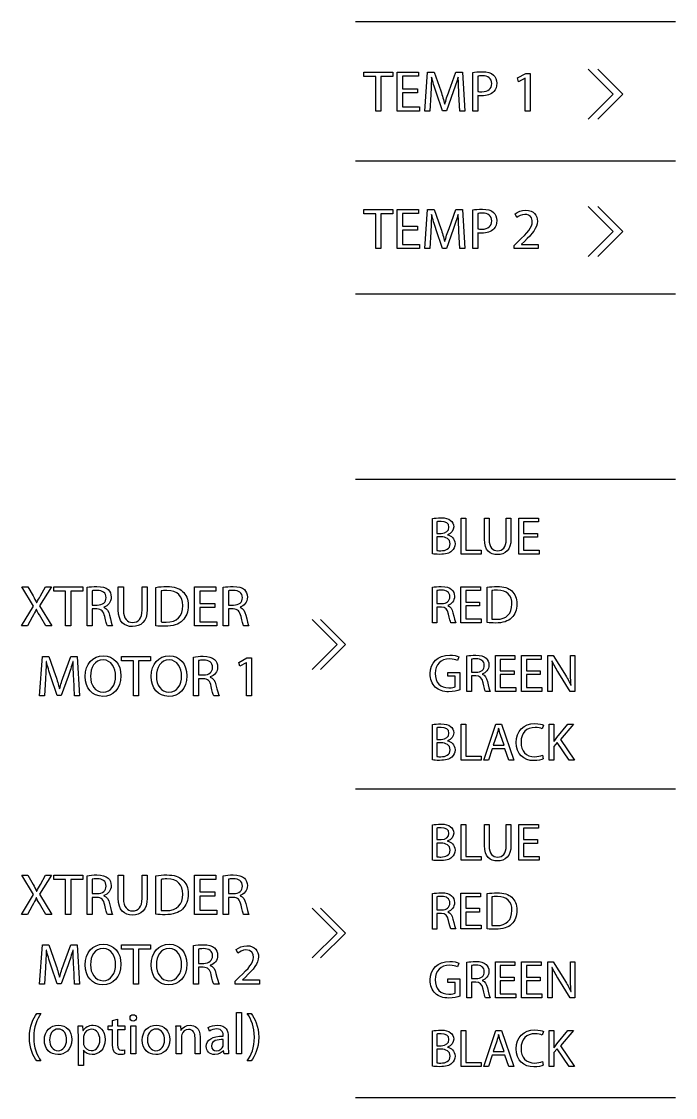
# Model space of a CAD drawing. Header units: millimetres. Extents: x 28 to 1378, y 89 to 912.
# Drawn here: x 1115.4 to 1163, y 311.9 to 390.3 of the extents above; entities that cross this region are included whole.
import ezdxf

# ---------------------------------------------------------------- set-up
doc = ezdxf.new("R2010")
doc.units = ezdxf.units.MM
doc.layers.add('TEXT', color=5, linetype='Continuous', true_color=0x0000ff)

msp = doc.modelspace()

# ---------------------------------------------------------------- linework, layer by layer
at = {"layer": 'TEXT', "color": 5, "true_color": 0x0000ff}
for points in [[(1139.692, 390.254), (1162.975, 390.254)], [(1141.166, 386.262), (1140.299, 386.262), (1140.299, 386.575), (1142.41, 386.575), (1142.41, 386.262), (1141.539, 386.262), (1141.539, 383.724), (1141.166, 383.724), (1141.166, 386.262), (1141.166, 386.262)], [(1144.201, 385.061), (1143.097, 385.061), (1143.097, 384.033), (1144.332, 384.033), (1144.332, 383.724), (1142.724, 383.724), (1142.724, 386.575), (1144.269, 386.575), (1144.269, 386.266), (1143.097, 386.266), (1143.097, 385.365), (1144.201, 385.365), (1144.201, 385.061), (1144.201, 385.061)], [(1145.163, 384.947), (1145.087, 383.724), (1144.735, 383.724), (1144.934, 386.576), (1145.404, 386.576), (1145.89, 385.196)], [(1145.226, 386.207), (1145.217, 386.207)], [(1146.491, 385.196), (1146.999, 386.576), (1147.469, 386.576), (1147.646, 383.724), (1147.283, 383.724), (1147.215, 384.976), (1147.215, 384.976)], [(1147.168, 386.207), (1147.16, 386.207)], [(1148.583, 384.866), (1148.583, 383.724), (1148.215, 383.724), (1148.215, 386.541), (1148.215, 386.541)], [(1148.583, 386.275), (1148.583, 385.166), (1148.583, 385.166)], [(1152.041, 386.127), (1152.033, 386.127), (1151.555, 385.869), (1151.483, 386.152), (1152.084, 386.474), (1152.401, 386.474), (1152.401, 383.724), (1152.041, 383.724), (1152.041, 386.127), (1152.041, 386.127)], [(1156.627, 386.782), (1158.444, 384.966), (1156.627, 383.15)], [(1157.328, 386.782), (1159.144, 384.966), (1157.328, 383.15)], [(1146.8, 385.124), (1146.297, 383.74), (1146.018, 383.74), (1145.552, 385.099)], [(1146.178, 384.236), (1146.187, 384.236)], [(1139.692, 380.123), (1162.975, 380.123)], [(1141.166, 376.262), (1140.299, 376.262), (1140.299, 376.575), (1142.41, 376.575), (1142.41, 376.262), (1141.539, 376.262), (1141.539, 373.723), (1141.166, 373.723), (1141.166, 376.262), (1141.166, 376.262)], [(1144.201, 375.06), (1143.097, 375.06), (1143.097, 374.032), (1144.332, 374.032), (1144.332, 373.723), (1142.724, 373.723), (1142.724, 376.575), (1144.269, 376.575), (1144.269, 376.266), (1143.097, 376.266), (1143.097, 375.365), (1144.201, 375.365), (1144.201, 375.06), (1144.201, 375.06)], [(1145.163, 374.946), (1145.087, 373.723), (1144.735, 373.723), (1144.934, 376.575), (1145.404, 376.575), (1145.89, 375.196)], [(1145.226, 376.207), (1145.217, 376.207)], [(1146.491, 375.196), (1146.999, 376.575), (1147.469, 376.575), (1147.646, 373.723), (1147.283, 373.723), (1147.215, 374.976), (1147.215, 374.976)], [(1147.168, 376.207), (1147.16, 376.207)], [(1148.583, 374.866), (1148.583, 373.723), (1148.215, 373.723), (1148.215, 376.541), (1148.215, 376.541)], [(1148.583, 376.275), (1148.583, 375.166), (1148.583, 375.166)], [(1151.424, 375.979), (1151.305, 376.241)], [(1156.627, 376.781), (1158.444, 374.965), (1156.627, 373.148)], [(1157.328, 376.781), (1159.144, 374.965), (1157.328, 373.148)], [(1146.8, 375.124), (1146.297, 373.74), (1146.018, 373.74), (1145.552, 375.098)], [(1146.178, 374.235), (1146.187, 374.235)], [(1151.974, 374.244), (1151.758, 374.04), (1151.758, 374.032), (1152.989, 374.032), (1152.989, 373.723), (1151.233, 373.723), (1151.233, 373.723)], [(1151.233, 373.723), (1151.233, 373.952), (1151.525, 374.235)], [(1139.692, 370.421), (1162.975, 370.421)], [(1139.692, 356.925), (1162.975, 356.925)], [(1147.378, 354.102), (1147.72, 354.102), (1147.72, 351.77), (1148.838, 351.77), (1148.838, 351.486), (1147.378, 351.486), (1147.378, 354.102), (1147.378, 354.102)], [(1149.07, 352.562), (1149.07, 354.102), (1149.412, 354.102), (1149.412, 354.102)], [(1149.412, 354.102), (1149.412, 352.55)], [(1150.658, 352.55), (1150.658, 354.102), (1150.999, 354.102), (1150.999, 352.573)], [(1152.936, 352.713), (1151.922, 352.713), (1151.922, 351.77), (1153.056, 351.77), (1153.056, 351.486), (1151.581, 351.486), (1151.581, 354.102), (1152.998, 354.102), (1152.998, 353.819), (1151.922, 353.819), (1151.922, 352.992), (1152.936, 352.992), (1152.936, 352.713), (1152.936, 352.713)], [(1145.279, 351.494), (1145.279, 354.063), (1145.279, 354.063)], [(1145.616, 353.838), (1145.616, 352.992), (1145.616, 352.992)], [(1145.616, 352.992), (1145.923, 352.992)], [(1145.896, 352.74), (1145.616, 352.74), (1145.616, 351.743), (1145.616, 351.743)], [(1146.389, 352.895), (1146.389, 352.884)], [(1116.142, 346.878), (1115.799, 346.251), (1115.376, 346.251), (1116.247, 347.694), (1115.41, 349.103), (1115.837, 349.103), (1116.214, 348.435)], [(1116.747, 348.435), (1117.132, 349.103), (1117.559, 349.103), (1116.692, 347.715), (1117.58, 346.251), (1117.153, 346.251), (1117.153, 346.251)], [(1118.583, 348.79), (1117.716, 348.79), (1117.716, 349.104), (1119.828, 349.104), (1119.828, 348.79), (1118.956, 348.79), (1118.956, 346.252), (1118.583, 346.252), (1118.583, 348.79), (1118.583, 348.79)], [(1120.861, 347.487), (1120.514, 347.487), (1120.514, 346.251), (1120.146, 346.251), (1120.146, 349.065), (1120.146, 349.065)], [(1120.514, 348.807), (1120.514, 347.766), (1120.514, 347.766)], [(1122.419, 347.423), (1122.419, 349.103), (1122.792, 349.103), (1122.792, 349.103)], [(1122.792, 349.103), (1122.792, 347.411)], [(1124.15, 347.411), (1124.15, 349.103), (1124.522, 349.103), (1124.522, 347.436)], [(1125.162, 346.26), (1125.162, 349.061), (1125.162, 349.061)], [(1125.53, 348.795), (1125.53, 346.539), (1125.53, 346.539)], [(1129.454, 347.588), (1128.35, 347.588), (1128.35, 346.56), (1129.586, 346.56), (1129.586, 346.251), (1127.978, 346.251), (1127.978, 349.103), (1129.522, 349.103), (1129.522, 348.794), (1128.35, 348.794), (1128.35, 347.893), (1129.454, 347.893), (1129.454, 347.588), (1129.454, 347.588)], [(1130.78, 347.487), (1130.433, 347.487), (1130.433, 346.251), (1130.065, 346.251), (1130.065, 349.065), (1130.065, 349.065)], [(1130.433, 348.807), (1130.433, 347.766), (1130.433, 347.766)], [(1145.935, 347.62), (1145.616, 347.62), (1145.616, 346.487), (1145.279, 346.487), (1145.279, 349.067), (1145.279, 349.067)], [(1145.616, 348.831), (1145.616, 347.876), (1145.616, 347.876)], [(1148.717, 347.713), (1147.704, 347.713), (1147.704, 346.77), (1148.838, 346.77), (1148.838, 346.486), (1147.363, 346.486), (1147.363, 349.102), (1148.779, 349.102), (1148.779, 348.819), (1147.704, 348.819), (1147.704, 347.992), (1148.717, 347.992), (1148.717, 347.713), (1148.717, 347.713)], [(1149.276, 346.495), (1149.276, 349.063), (1149.276, 349.063)], [(1149.613, 348.819), (1149.613, 346.75), (1149.613, 346.75)], [(1116.476, 347.952), (1116.489, 347.952)], [(1145.616, 347.876), (1145.962, 347.876)], [(1116.459, 347.445), (1116.45, 347.445)], [(1120.514, 347.766), (1120.891, 347.766)], [(1121.369, 347.622), (1121.369, 347.61)], [(1130.433, 347.766), (1130.81, 347.766)], [(1131.288, 347.622), (1131.288, 347.61)], [(1146.401, 347.744), (1146.401, 347.732)], [(1117.153, 346.251), (1116.785, 346.882)], [(1122.003, 346.251), (1121.623, 346.251)], [(1131.922, 346.251), (1131.542, 346.251)], [(1136.53, 346.71), (1138.347, 344.894), (1136.53, 343.077)], [(1137.131, 346.71), (1138.948, 344.894), (1137.131, 343.077)], [(1146.983, 346.487), (1146.634, 346.487)], [(1117.123, 342.394), (1117.047, 341.171), (1116.696, 341.171), (1116.895, 344.023), (1117.364, 344.023), (1117.851, 342.644)], [(1118.452, 342.644), (1118.96, 344.023), (1119.429, 344.023), (1119.607, 341.171), (1119.243, 341.171), (1119.175, 342.423), (1119.175, 342.423)], [(1123.528, 343.71), (1122.661, 343.71), (1122.661, 344.023), (1124.772, 344.023), (1124.772, 343.71), (1123.9, 343.71), (1123.9, 341.171), (1123.528, 341.171), (1123.528, 343.71), (1123.528, 343.71)], [(1128.608, 342.408), (1128.261, 342.408), (1128.261, 341.172), (1127.893, 341.172), (1127.893, 343.985), (1127.893, 343.985)], [(1131.745, 343.575), (1131.736, 343.575), (1131.258, 343.317), (1131.186, 343.6), (1131.787, 343.922), (1132.104, 343.922), (1132.104, 341.171), (1131.745, 341.171), (1131.745, 343.575), (1131.745, 343.575)], [(1147.196, 344.01), (1147.111, 343.734)], [(1148.442, 342.619), (1148.124, 342.619), (1148.124, 341.486), (1147.786, 341.486), (1147.786, 344.067), (1147.786, 344.067)], [(1151.224, 342.713), (1150.211, 342.713), (1150.211, 341.769), (1151.344, 341.769), (1151.344, 341.486), (1149.87, 341.486), (1149.87, 344.102), (1151.286, 344.102), (1151.286, 343.819), (1150.211, 343.819), (1150.211, 342.992), (1151.224, 342.992), (1151.224, 342.713), (1151.224, 342.713)], [(1153.133, 342.713), (1152.12, 342.713), (1152.12, 341.769), (1153.254, 341.769), (1153.254, 341.486), (1151.779, 341.486), (1151.779, 344.102), (1153.195, 344.102), (1153.195, 343.819), (1152.12, 343.819), (1152.12, 342.992), (1153.133, 342.992), (1153.133, 342.713), (1153.133, 342.713)], [(1153.692, 341.486), (1153.692, 344.102), (1154.064, 344.102), (1154.899, 342.779)], [(1155.338, 343.008), (1155.338, 344.103), (1155.656, 344.103), (1155.656, 341.487), (1155.314, 341.487), (1154.484, 342.814)], [(1117.186, 343.655), (1117.178, 343.655)], [(1119.129, 343.655), (1119.12, 343.655)], [(1128.261, 343.727), (1128.261, 342.686), (1128.261, 342.686)], [(1148.124, 343.83), (1148.124, 342.876), (1148.124, 342.876)], [(1153.998, 343.688), (1153.987, 343.684)], [(1118.761, 342.572), (1118.257, 341.188), (1117.978, 341.188), (1117.512, 342.546)], [(1128.261, 342.686), (1128.637, 342.686)], [(1129.116, 342.542), (1129.116, 342.53)], [(1146.94, 341.809), (1146.94, 342.589), (1146.413, 342.589), (1146.413, 342.861), (1147.274, 342.861), (1147.274, 341.603), (1147.274, 341.603)], [(1148.124, 342.876), (1148.469, 342.876)], [(1148.908, 342.744), (1148.908, 342.732)], [(1154.01, 342.605), (1154.01, 341.487), (1153.692, 341.487), (1153.692, 341.486)], [(1118.138, 341.683), (1118.147, 341.683)], [(1155.365, 341.929), (1155.376, 341.933)], [(1129.75, 341.172), (1129.369, 341.172)], [(1149.49, 341.486), (1149.14, 341.486)], [(1145.279, 336.494), (1145.279, 339.063), (1145.279, 339.063)], [(1145.616, 338.838), (1145.616, 337.992), (1145.616, 337.992)], [(1147.378, 339.102), (1147.72, 339.102), (1147.72, 336.769), (1148.838, 336.769), (1148.838, 336.486), (1147.378, 336.486), (1147.378, 339.102), (1147.378, 339.102)], [(1149.637, 337.309), (1149.365, 336.486), (1149.016, 336.486), (1149.908, 339.102), (1150.312, 339.102), (1151.204, 336.486), (1150.844, 336.486), (1150.565, 337.309), (1149.637, 337.309), (1149.637, 337.309)], [(1150.102, 338.804), (1150.094, 338.804)], [(1153.362, 339.028), (1153.277, 338.753)], [(1153.781, 339.102), (1154.119, 339.102), (1154.119, 337.841), (1154.13, 337.841)], [(1154.336, 338.12), (1155.136, 339.102), (1155.555, 339.102), (1154.608, 337.992), (1155.629, 336.486), (1155.229, 336.486), (1154.371, 337.771), (1154.119, 337.484), (1154.119, 336.486), (1153.781, 336.486), (1153.781, 339.102), (1153.781, 339.102)], [(1145.616, 337.992), (1145.923, 337.992)], [(1145.896, 337.74), (1145.616, 337.74), (1145.616, 336.743), (1145.616, 336.743)], [(1146.389, 337.895), (1146.389, 337.884)], [(1149.962, 338.33), (1149.707, 337.573), (1150.498, 337.573), (1150.498, 337.573)], [(1150.498, 337.573), (1150.238, 338.326)], [(1153.289, 336.839), (1153.355, 336.568), (1153.355, 336.568)], [(1139.692, 334.394), (1162.975, 334.394)], [(1145.279, 329.194), (1145.279, 331.764), (1145.279, 331.764)], [(1145.616, 331.539), (1145.616, 330.693), (1145.616, 330.693)], [(1147.378, 331.802), (1147.72, 331.802), (1147.72, 329.47), (1148.838, 329.47), (1148.838, 329.187), (1147.378, 329.187), (1147.378, 331.802), (1147.378, 331.802)], [(1149.07, 330.262), (1149.07, 331.802), (1149.412, 331.802), (1149.412, 331.802)], [(1149.412, 331.802), (1149.412, 330.25)], [(1150.658, 330.25), (1150.658, 331.802), (1150.999, 331.802), (1150.999, 330.273)], [(1152.936, 330.413), (1151.922, 330.413), (1151.922, 329.47), (1153.056, 329.47), (1153.056, 329.187), (1151.581, 329.187), (1151.581, 331.802), (1152.998, 331.802), (1152.998, 331.519), (1151.922, 331.519), (1151.922, 330.693), (1152.936, 330.693), (1152.936, 330.413), (1152.936, 330.413)], [(1145.616, 330.693), (1145.923, 330.693)], [(1146.389, 330.595), (1146.389, 330.584)], [(1145.896, 330.44), (1145.616, 330.44), (1145.616, 329.443), (1145.616, 329.443)], [(1116.142, 325.878), (1115.799, 325.252), (1115.376, 325.252), (1116.247, 326.695), (1115.41, 328.104), (1115.837, 328.104), (1116.214, 327.435)], [(1116.747, 327.435), (1117.132, 328.104), (1117.559, 328.104), (1116.692, 326.715), (1117.58, 325.252), (1117.153, 325.252), (1117.153, 325.252)], [(1118.583, 327.79), (1117.716, 327.79), (1117.716, 328.104), (1119.828, 328.104), (1119.828, 327.79), (1118.956, 327.79), (1118.956, 325.252), (1118.583, 325.252), (1118.583, 327.79), (1118.583, 327.79)], [(1120.861, 326.487), (1120.514, 326.487), (1120.514, 325.252), (1120.146, 325.252), (1120.146, 328.065), (1120.146, 328.065)], [(1120.514, 327.807), (1120.514, 326.766), (1120.514, 326.766)], [(1122.419, 326.424), (1122.419, 328.104), (1122.792, 328.104), (1122.792, 328.104)], [(1122.792, 328.104), (1122.792, 326.411)], [(1124.15, 326.411), (1124.15, 328.104), (1124.522, 328.104), (1124.522, 326.436)], [(1125.162, 325.26), (1125.162, 328.061), (1125.162, 328.061)], [(1125.53, 327.794), (1125.53, 325.539), (1125.53, 325.539)], [(1129.454, 326.589), (1128.35, 326.589), (1128.35, 325.561), (1129.586, 325.561), (1129.586, 325.252), (1127.978, 325.252), (1127.978, 328.104), (1129.522, 328.104), (1129.522, 327.794), (1128.35, 327.794), (1128.35, 326.893), (1129.454, 326.893), (1129.454, 326.589), (1129.454, 326.589)], [(1130.78, 326.487), (1130.433, 326.487), (1130.433, 325.252), (1130.065, 325.252), (1130.065, 328.065), (1130.065, 328.065)], [(1130.433, 327.807), (1130.433, 326.766), (1130.433, 326.766)], [(1116.476, 326.952), (1116.489, 326.952)], [(1120.514, 326.766), (1120.891, 326.766)], [(1130.433, 326.766), (1130.81, 326.766)], [(1145.935, 325.32), (1145.616, 325.32), (1145.616, 324.186), (1145.279, 324.186), (1145.279, 326.768), (1145.279, 326.768)], [(1148.717, 325.413), (1147.704, 325.413), (1147.704, 324.47), (1148.838, 324.47), (1148.838, 324.187), (1147.363, 324.187), (1147.363, 326.802), (1148.779, 326.802), (1148.779, 326.519), (1147.704, 326.519), (1147.704, 325.693), (1148.717, 325.693), (1148.717, 325.413), (1148.717, 325.413)], [(1149.276, 324.195), (1149.276, 326.764), (1149.276, 326.764)], [(1116.459, 326.445), (1116.45, 326.445)], [(1117.153, 325.252), (1116.785, 325.882)], [(1121.369, 326.623), (1121.369, 326.61)], [(1131.288, 326.623), (1131.288, 326.61)], [(1145.616, 326.531), (1145.616, 325.576), (1145.616, 325.576)], [(1149.613, 326.519), (1149.613, 324.451), (1149.613, 324.451)], [(1122.003, 325.252), (1121.623, 325.252)], [(1131.922, 325.252), (1131.542, 325.252)], [(1136.53, 325.711), (1138.347, 323.894), (1136.53, 322.077)], [(1137.131, 325.711), (1138.948, 323.894), (1137.131, 322.077)], [(1145.616, 325.576), (1145.962, 325.576)], [(1146.401, 325.444), (1146.401, 325.432)], [(1146.983, 324.187), (1146.634, 324.187)], [(1117.123, 321.394), (1117.047, 320.171), (1116.696, 320.171), (1116.895, 323.023), (1117.364, 323.023), (1117.851, 321.644)], [(1118.452, 321.644), (1118.96, 323.023), (1119.429, 323.023), (1119.607, 320.171), (1119.243, 320.171), (1119.175, 321.424), (1119.175, 321.424)], [(1123.528, 322.71), (1122.661, 322.71), (1122.661, 323.023), (1124.772, 323.023), (1124.772, 322.71), (1123.9, 322.71), (1123.9, 320.171), (1123.528, 320.171), (1123.528, 322.71), (1123.528, 322.71)], [(1128.608, 321.407), (1128.261, 321.407), (1128.261, 320.171), (1127.893, 320.171), (1127.893, 322.985), (1127.893, 322.985)], [(1117.186, 322.655), (1117.178, 322.655)], [(1119.129, 322.655), (1119.12, 322.655)], [(1128.261, 322.727), (1128.261, 321.686), (1128.261, 321.686)], [(1131.127, 322.427), (1131.008, 322.689)], [(1118.761, 321.572), (1118.257, 320.188), (1117.978, 320.188), (1117.512, 321.546)], [(1128.261, 321.686), (1128.637, 321.686)], [(1129.116, 321.542), (1129.116, 321.529)], [(1147.196, 321.709), (1147.111, 321.433)], [(1148.442, 320.319), (1148.124, 320.319), (1148.124, 319.186), (1147.786, 319.186), (1147.786, 321.768), (1147.786, 321.768)], [(1148.124, 321.531), (1148.124, 320.576), (1148.124, 320.576)], [(1151.224, 320.413), (1150.211, 320.413), (1150.211, 319.47), (1151.344, 319.47), (1151.344, 319.186), (1149.87, 319.186), (1149.87, 321.802), (1151.286, 321.802), (1151.286, 321.519), (1150.211, 321.519), (1150.211, 320.692), (1151.224, 320.692), (1151.224, 320.413), (1151.224, 320.413)], [(1153.133, 320.413), (1152.12, 320.413), (1152.12, 319.47), (1153.254, 319.47), (1153.254, 319.186), (1151.779, 319.186), (1151.779, 321.802), (1153.195, 321.802), (1153.195, 321.519), (1152.12, 321.519), (1152.12, 320.692), (1153.133, 320.692), (1153.133, 320.413), (1153.133, 320.413)], [(1153.692, 319.187), (1153.692, 321.803), (1154.064, 321.803), (1154.899, 320.479)], [(1153.998, 321.388), (1153.987, 321.383)], [(1155.338, 320.708), (1155.338, 321.803), (1155.656, 321.803), (1155.656, 319.187), (1155.314, 319.187), (1154.484, 320.514)], [(1118.138, 320.684), (1118.147, 320.684)], [(1131.677, 320.692), (1131.461, 320.489), (1131.461, 320.481), (1132.692, 320.481), (1132.692, 320.172), (1130.937, 320.172), (1130.937, 320.172)], [(1130.937, 320.172), (1130.937, 320.4), (1131.228, 320.684)], [(1146.94, 319.508), (1146.94, 320.288), (1146.413, 320.288), (1146.413, 320.56), (1147.274, 320.56), (1147.274, 319.303), (1147.274, 319.303)], [(1148.124, 320.576), (1148.469, 320.576)], [(1148.908, 320.444), (1148.908, 320.432)], [(1129.75, 320.171), (1129.369, 320.171)], [(1154.01, 320.305), (1154.01, 319.187), (1153.692, 319.187), (1153.692, 319.187)], [(1155.365, 319.629), (1155.376, 319.633)], [(1149.49, 319.186), (1149.14, 319.186)], [(1131.026, 318.096), (1131.398, 318.096), (1131.398, 315.092), (1131.026, 315.092), (1131.026, 318.096), (1131.026, 318.096)], [(1116.501, 318.028), (1116.789, 318.028), (1116.789, 318.028)], [(1122.004, 315.739), (1122.004, 316.856), (1121.687, 316.856), (1121.687, 317.14), (1122.004, 317.14), (1122.004, 317.52), (1122.368, 317.631), (1122.368, 317.631)], [(1122.368, 317.631), (1122.368, 317.14), (1122.901, 317.14), (1122.901, 316.856), (1122.368, 316.856), (1122.368, 315.752)], [(1131.801, 318.028), (1132.088, 318.028)], [(1119.494, 317.14), (1119.824, 317.14), (1119.846, 316.788), (1119.854, 316.788)], [(1119.888, 315.367), (1119.879, 315.367), (1119.879, 314.254), (1119.511, 314.254), (1119.511, 316.471), (1119.511, 316.471)], [(1123.321, 317.14), (1123.693, 317.14), (1123.693, 315.092), (1123.321, 315.092), (1123.321, 317.14), (1123.321, 317.14)], [(1126.619, 317.14), (1126.949, 317.14), (1126.97, 316.802), (1126.978, 316.802)], [(1127.008, 316.323), (1127.008, 315.092), (1126.636, 315.092), (1126.636, 316.585), (1126.636, 316.585)], [(1129.053, 316.755), (1128.968, 317.004)], [(1145.279, 314.195), (1145.279, 316.763), (1145.279, 316.763)], [(1145.616, 316.538), (1145.616, 315.692), (1145.616, 315.692)], [(1147.378, 316.803), (1147.72, 316.803), (1147.72, 314.47), (1148.838, 314.47), (1148.838, 314.186), (1147.378, 314.186), (1147.378, 316.803), (1147.378, 316.803)], [(1149.637, 315.009), (1149.365, 314.186), (1149.016, 314.186), (1149.908, 316.803), (1150.312, 316.803), (1151.204, 314.186), (1150.844, 314.186), (1150.565, 315.009), (1149.637, 315.009), (1149.637, 315.009)], [(1150.102, 316.504), (1150.094, 316.504)], [(1153.362, 316.729), (1153.277, 316.453)], [(1153.781, 316.803), (1154.119, 316.803), (1154.119, 315.541), (1154.13, 315.541)], [(1154.336, 315.82), (1155.136, 316.803), (1155.555, 316.803), (1154.608, 315.692), (1155.629, 314.186), (1155.229, 314.186), (1154.371, 315.471), (1154.119, 315.184), (1154.119, 314.186), (1153.781, 314.186), (1153.781, 316.803), (1153.781, 316.803)], [(1119.879, 316.281), (1119.879, 315.925), (1119.879, 315.925)], [(1128.379, 316.311), (1128.379, 315.092), (1128.007, 315.092), (1128.007, 316.272)], [(1130.056, 316.395), (1130.056, 316.437)], [(1130.064, 315.781), (1130.064, 316.137), (1130.064, 316.137)], [(1130.424, 316.348), (1130.424, 315.583), (1130.424, 315.583)], [(1145.616, 315.692), (1145.923, 315.692)], [(1149.962, 316.03), (1149.707, 315.273), (1150.498, 315.273), (1150.498, 315.273)], [(1150.498, 315.273), (1150.238, 316.026)], [(1122.863, 315.38), (1122.88, 315.096)], [(1130.453, 315.092), (1130.119, 315.092), (1130.089, 315.35), (1130.077, 315.35)], [(1145.896, 315.44), (1145.616, 315.44), (1145.616, 314.443), (1145.616, 314.443)], [(1146.389, 315.595), (1146.389, 315.584)], [(1116.789, 314.58), (1116.501, 314.58)], [(1132.088, 314.58), (1131.801, 314.58), (1131.801, 314.58)], [(1153.289, 314.54), (1153.355, 314.268), (1153.355, 314.268)], [(1139.692, 311.921), (1162.975, 311.921)]]:
    msp.add_lwpolyline(points, dxfattribs=at)
for points in [[(1145.217, 386.207), (1145.209, 385.852), (1145.188, 385.378), (1145.163, 384.947)], [(1145.552, 385.099), (1145.417, 385.505), (1145.306, 385.869), (1145.226, 386.207)], [(1147.16, 386.207), (1147.058, 385.877), (1146.944, 385.517), (1146.8, 385.124)], [(1147.215, 384.976), (1147.194, 385.374), (1147.168, 385.856), (1147.168, 386.207)], [(1148.215, 386.541), (1148.392, 386.571), (1148.625, 386.596), (1148.921, 386.596)], [(1148.93, 386.304), (1148.769, 386.304), (1148.646, 386.292), (1148.583, 386.275)], [(1148.921, 386.596), (1149.285, 386.596), (1149.552, 386.512), (1149.721, 386.359)], [(1149.603, 385.741), (1149.603, 386.122), (1149.332, 386.304), (1148.93, 386.304)], [(1149.721, 386.359), (1149.873, 386.224), (1149.971, 386.017), (1149.971, 385.763)], [(1148.888, 385.137), (1149.332, 385.137), (1149.603, 385.357), (1149.603, 385.741)], [(1149.971, 385.763), (1149.971, 385.505), (1149.895, 385.301), (1149.751, 385.154)], [(1145.89, 385.196), (1146.009, 384.845), (1146.102, 384.532), (1146.178, 384.236)], [(1146.187, 384.236), (1146.263, 384.524), (1146.364, 384.837), (1146.491, 385.196)], [(1148.583, 385.166), (1148.663, 385.145), (1148.765, 385.137), (1148.888, 385.137)], [(1148.879, 384.84), (1148.769, 384.84), (1148.667, 384.845), (1148.583, 384.866)], [(1149.751, 385.154), (1149.552, 384.946), (1149.239, 384.84), (1148.879, 384.84)], [(1145.217, 376.207), (1145.209, 375.851), (1145.188, 375.378), (1145.163, 374.946)], [(1145.552, 375.098), (1145.417, 375.504), (1145.306, 375.869), (1145.226, 376.207)], [(1147.16, 376.207), (1147.058, 375.877), (1146.944, 375.517), (1146.8, 375.124)], [(1147.215, 374.976), (1147.194, 375.374), (1147.168, 375.856), (1147.168, 376.207)], [(1148.215, 376.541), (1148.392, 376.571), (1148.625, 376.596), (1148.921, 376.596)], [(1148.93, 376.305), (1148.769, 376.305), (1148.646, 376.292), (1148.583, 376.275)], [(1148.921, 376.596), (1149.285, 376.596), (1149.552, 376.511), (1149.721, 376.359)], [(1149.603, 375.742), (1149.603, 376.122), (1149.332, 376.305), (1148.93, 376.305)], [(1149.721, 376.359), (1149.873, 376.224), (1149.971, 376.016), (1149.971, 375.763)], [(1151.305, 376.241), (1151.491, 376.397), (1151.766, 376.52), (1152.079, 376.52)], [(1152.007, 376.211), (1151.758, 376.211), (1151.551, 376.084), (1151.424, 375.979)], [(1152.549, 375.674), (1152.549, 375.953), (1152.418, 376.211), (1152.007, 376.211)], [(1152.079, 376.52), (1152.672, 376.52), (1152.921, 376.114), (1152.921, 375.72)], [(1148.888, 375.137), (1149.332, 375.137), (1149.603, 375.357), (1149.603, 375.742)], [(1149.971, 375.763), (1149.971, 375.505), (1149.895, 375.302), (1149.751, 375.153)], [(1151.525, 374.235), (1152.228, 374.904), (1152.549, 375.259), (1152.549, 375.674)], [(1152.921, 375.72), (1152.921, 375.213), (1152.553, 374.802), (1151.974, 374.244)], [(1145.89, 375.196), (1146.009, 374.845), (1146.102, 374.532), (1146.178, 374.235)], [(1146.187, 374.235), (1146.263, 374.523), (1146.364, 374.836), (1146.491, 375.196)], [(1148.583, 375.166), (1148.663, 375.145), (1148.765, 375.137), (1148.888, 375.137)], [(1148.879, 374.84), (1148.769, 374.84), (1148.667, 374.845), (1148.583, 374.866)], [(1149.751, 375.153), (1149.552, 374.946), (1149.239, 374.84), (1148.879, 374.84)], [(1145.279, 354.063), (1145.426, 354.098), (1145.663, 354.122), (1145.896, 354.122)], [(1145.896, 354.122), (1146.234, 354.122), (1146.451, 354.063), (1146.61, 353.931)], [(1145.916, 353.862), (1145.76, 353.862), (1145.671, 353.85), (1145.616, 353.838)], [(1146.486, 353.435), (1146.486, 353.737), (1146.257, 353.862), (1145.916, 353.862)], [(1145.923, 352.992), (1146.276, 352.992), (1146.486, 353.182), (1146.486, 353.435)], [(1146.831, 353.47), (1146.831, 353.213), (1146.661, 352.992), (1146.389, 352.895)], [(1146.61, 353.931), (1146.746, 353.83), (1146.831, 353.675), (1146.831, 353.47)], [(1146.571, 352.235), (1146.571, 352.588), (1146.265, 352.74), (1145.896, 352.74)], [(1146.389, 352.884), (1146.637, 352.825), (1146.928, 352.62), (1146.928, 352.231)], [(1150.009, 351.444), (1149.474, 351.444), (1149.07, 351.746), (1149.07, 352.562)], [(1149.412, 352.55), (1149.412, 351.968), (1149.672, 351.719), (1150.021, 351.719)], [(1150.999, 352.573), (1150.999, 351.77), (1150.576, 351.444), (1150.009, 351.444)], [(1150.021, 351.719), (1150.405, 351.719), (1150.658, 351.975), (1150.658, 352.55)], [(1145.616, 351.743), (1145.686, 351.731), (1145.779, 351.727), (1145.9, 351.727)], [(1145.9, 351.727), (1146.249, 351.727), (1146.571, 351.855), (1146.571, 352.235)], [(1146.928, 352.231), (1146.928, 352.007), (1146.839, 351.832), (1146.703, 351.708)], [(1145.803, 351.463), (1145.57, 351.463), (1145.391, 351.478), (1145.279, 351.494)], [(1146.703, 351.708), (1146.525, 351.541), (1146.23, 351.463), (1145.803, 351.463)], [(1120.146, 349.065), (1120.332, 349.099), (1120.603, 349.124), (1120.853, 349.124)], [(1120.878, 348.837), (1120.7, 348.837), (1120.577, 348.824), (1120.514, 348.807)], [(1120.853, 349.124), (1121.246, 349.124), (1121.504, 349.048), (1121.678, 348.892)], [(1121.534, 348.308), (1121.534, 348.676), (1121.267, 348.837), (1120.878, 348.837)], [(1121.678, 348.892), (1121.817, 348.765), (1121.902, 348.57), (1121.902, 348.346)], [(1125.162, 349.061), (1125.386, 349.099), (1125.653, 349.124), (1125.945, 349.124)], [(1125.962, 348.833), (1125.772, 348.833), (1125.628, 348.816), (1125.53, 348.795)], [(1125.945, 349.124), (1126.474, 349.124), (1126.851, 348.997), (1127.1, 348.769)], [(1127.117, 347.732), (1127.121, 348.406), (1126.74, 348.833), (1125.962, 348.833)], [(1127.1, 348.769), (1127.358, 348.536), (1127.506, 348.206), (1127.506, 347.745)], [(1130.065, 349.065), (1130.251, 349.099), (1130.522, 349.124), (1130.771, 349.124)], [(1130.797, 348.837), (1130.619, 348.837), (1130.496, 348.824), (1130.433, 348.807)], [(1130.771, 349.124), (1131.165, 349.124), (1131.423, 349.048), (1131.596, 348.892)], [(1131.453, 348.308), (1131.453, 348.676), (1131.186, 348.837), (1130.797, 348.837)], [(1131.596, 348.892), (1131.736, 348.765), (1131.821, 348.57), (1131.821, 348.346)], [(1145.279, 349.067), (1145.45, 349.098), (1145.698, 349.122), (1145.927, 349.122)], [(1145.95, 348.858), (1145.788, 348.858), (1145.675, 348.846), (1145.616, 348.831)], [(1145.927, 349.122), (1146.288, 349.122), (1146.525, 349.052), (1146.684, 348.909)], [(1146.552, 348.373), (1146.552, 348.71), (1146.308, 348.858), (1145.95, 348.858)], [(1146.684, 348.909), (1146.812, 348.792), (1146.889, 348.614), (1146.889, 348.408)], [(1149.276, 349.063), (1149.482, 349.098), (1149.726, 349.122), (1149.994, 349.122)], [(1150.009, 348.854), (1149.835, 348.854), (1149.703, 348.838), (1149.613, 348.819)], [(1149.994, 349.122), (1150.479, 349.122), (1150.824, 349.005), (1151.053, 348.796)], [(1151.069, 347.845), (1151.073, 348.462), (1150.724, 348.854), (1150.009, 348.854)], [(1151.053, 348.796), (1151.29, 348.582), (1151.426, 348.28), (1151.426, 347.857)], [(1116.214, 348.435), (1116.319, 348.249), (1116.4, 348.105), (1116.476, 347.952)], [(1116.489, 347.952), (1116.569, 348.121), (1116.641, 348.253), (1116.747, 348.435)], [(1120.891, 347.766), (1121.284, 347.766), (1121.534, 347.982), (1121.534, 348.308)], [(1121.902, 348.346), (1121.902, 347.973), (1121.665, 347.724), (1121.369, 347.622)], [(1130.81, 347.766), (1131.203, 347.766), (1131.453, 347.982), (1131.453, 348.308)], [(1131.821, 348.346), (1131.821, 347.973), (1131.584, 347.724), (1131.288, 347.622)], [(1145.962, 347.876), (1146.323, 347.876), (1146.552, 348.074), (1146.552, 348.373)], [(1146.889, 348.408), (1146.889, 348.067), (1146.672, 347.837), (1146.401, 347.744)], [(1149.955, 346.735), (1150.681, 346.735), (1151.069, 347.139), (1151.069, 347.845)], [(1151.426, 347.857), (1151.426, 347.43), (1151.29, 347.08), (1151.05, 346.84)], [(1116.45, 347.445), (1116.37, 347.279), (1116.286, 347.127), (1116.142, 346.878)], [(1116.785, 346.882), (1116.636, 347.123), (1116.548, 347.279), (1116.459, 347.445)], [(1121.436, 346.933), (1121.352, 347.326), (1121.195, 347.474), (1120.861, 347.487)], [(1121.369, 347.61), (1121.585, 347.533), (1121.716, 347.331), (1121.784, 347.034)], [(1121.784, 347.034), (1121.876, 346.637), (1121.944, 346.362), (1122.003, 346.251)], [(1123.443, 346.205), (1122.859, 346.205), (1122.419, 346.535), (1122.419, 347.423)], [(1122.792, 347.411), (1122.792, 346.776), (1123.075, 346.505), (1123.456, 346.505)], [(1124.522, 347.436), (1124.522, 346.56), (1124.061, 346.205), (1123.443, 346.205)], [(1123.456, 346.505), (1123.875, 346.505), (1124.15, 346.785), (1124.15, 347.411)], [(1125.903, 346.522), (1126.694, 346.522), (1127.117, 346.962), (1127.117, 347.732)], [(1127.506, 347.745), (1127.506, 347.279), (1127.358, 346.899), (1127.096, 346.637)], [(1131.355, 346.933), (1131.271, 347.326), (1131.114, 347.474), (1130.78, 347.487)], [(1131.288, 347.61), (1131.503, 347.533), (1131.634, 347.331), (1131.702, 347.034)], [(1131.702, 347.034), (1131.795, 346.637), (1131.863, 346.362), (1131.922, 346.251)], [(1146.462, 347.112), (1146.385, 347.472), (1146.242, 347.609), (1145.935, 347.62)], [(1146.401, 347.732), (1146.599, 347.663), (1146.719, 347.476), (1146.781, 347.205)], [(1146.634, 346.487), (1146.591, 346.564), (1146.533, 346.786), (1146.462, 347.112)], [(1146.781, 347.205), (1146.866, 346.84), (1146.928, 346.588), (1146.983, 346.487)], [(1121.623, 346.251), (1121.576, 346.336), (1121.513, 346.577), (1121.436, 346.933)], [(1125.831, 346.226), (1125.564, 346.226), (1125.349, 346.239), (1125.162, 346.26)], [(1125.53, 346.539), (1125.624, 346.526), (1125.759, 346.522), (1125.903, 346.522)], [(1127.096, 346.637), (1126.825, 346.37), (1126.385, 346.226), (1125.831, 346.226)], [(1131.542, 346.251), (1131.495, 346.336), (1131.431, 346.577), (1131.355, 346.933)], [(1149.889, 346.463), (1149.645, 346.463), (1149.447, 346.475), (1149.276, 346.495)], [(1149.613, 346.75), (1149.699, 346.739), (1149.823, 346.735), (1149.955, 346.735)], [(1151.05, 346.84), (1150.801, 346.595), (1150.398, 346.463), (1149.889, 346.463)], [(1120.006, 342.576), (1120.006, 343.482), (1120.564, 344.074), (1121.326, 344.074)], [(1121.326, 344.074), (1122.109, 344.074), (1122.612, 343.477), (1122.612, 342.627)], [(1124.807, 342.576), (1124.807, 343.482), (1125.365, 344.074), (1126.127, 344.074)], [(1126.127, 344.074), (1126.91, 344.074), (1127.413, 343.477), (1127.413, 342.627)], [(1127.893, 343.985), (1128.079, 344.019), (1128.35, 344.044), (1128.599, 344.044)], [(1128.599, 344.044), (1128.993, 344.044), (1129.251, 343.968), (1129.424, 343.812)], [(1145.124, 342.779), (1145.124, 343.559), (1145.663, 344.13), (1146.54, 344.13)], [(1146.54, 344.13), (1146.843, 344.13), (1147.084, 344.064), (1147.196, 344.01)], [(1147.786, 344.067), (1147.957, 344.098), (1148.205, 344.121), (1148.434, 344.121)], [(1148.434, 344.121), (1148.795, 344.121), (1149.032, 344.052), (1149.191, 343.908)], [(1149.191, 343.908), (1149.319, 343.792), (1149.396, 343.613), (1149.396, 343.407)], [(1117.178, 343.655), (1117.17, 343.299), (1117.148, 342.826), (1117.123, 342.394)], [(1117.512, 342.546), (1117.377, 342.953), (1117.267, 343.317), (1117.186, 343.655)], [(1119.12, 343.655), (1119.019, 343.325), (1118.904, 342.965), (1118.761, 342.572)], [(1119.175, 342.423), (1119.154, 342.821), (1119.129, 343.304), (1119.129, 343.655)], [(1121.313, 343.774), (1120.7, 343.774), (1120.395, 343.207), (1120.395, 342.585)], [(1122.223, 342.61), (1122.223, 343.181), (1121.927, 343.774), (1121.313, 343.774)], [(1126.114, 343.774), (1125.501, 343.774), (1125.196, 343.207), (1125.196, 342.585)], [(1127.024, 342.61), (1127.024, 343.181), (1126.728, 343.774), (1126.114, 343.774)], [(1128.625, 343.757), (1128.447, 343.757), (1128.324, 343.744), (1128.261, 343.727)], [(1129.28, 343.228), (1129.28, 343.596), (1129.014, 343.757), (1128.625, 343.757)], [(1128.637, 342.686), (1129.031, 342.686), (1129.28, 342.902), (1129.28, 343.228)], [(1129.648, 343.266), (1129.648, 342.894), (1129.412, 342.644), (1129.116, 342.542)], [(1129.424, 343.812), (1129.564, 343.685), (1129.648, 343.49), (1129.648, 343.266)], [(1146.533, 343.846), (1145.896, 343.846), (1145.481, 343.45), (1145.481, 342.795)], [(1147.111, 343.734), (1146.971, 343.8), (1146.797, 343.846), (1146.533, 343.846)], [(1148.457, 343.858), (1148.294, 343.858), (1148.182, 343.846), (1148.124, 343.83)], [(1149.059, 343.372), (1149.059, 343.71), (1148.815, 343.858), (1148.457, 343.858)], [(1148.469, 342.876), (1148.83, 342.876), (1149.059, 343.074), (1149.059, 343.372)], [(1149.396, 343.407), (1149.396, 343.066), (1149.18, 342.837), (1148.908, 342.744)], [(1153.987, 343.684), (1154.006, 343.354), (1154.01, 343.039), (1154.01, 342.605)], [(1154.484, 342.814), (1154.301, 343.105), (1154.127, 343.404), (1153.998, 343.688)], [(1117.851, 342.644), (1117.969, 342.293), (1118.062, 341.98), (1118.138, 341.683)], [(1118.147, 341.683), (1118.223, 341.971), (1118.325, 342.284), (1118.452, 342.644)], [(1121.288, 341.125), (1120.531, 341.125), (1120.006, 341.713), (1120.006, 342.576)], [(1120.395, 342.585), (1120.395, 341.971), (1120.725, 341.425), (1121.309, 341.425)], [(1122.612, 342.627), (1122.612, 341.649), (1122.016, 341.125), (1121.288, 341.125)], [(1121.309, 341.425), (1121.893, 341.425), (1122.223, 341.963), (1122.223, 342.61)], [(1126.089, 341.125), (1125.331, 341.125), (1124.807, 341.713), (1124.807, 342.576)], [(1125.196, 342.585), (1125.196, 341.971), (1125.526, 341.425), (1126.11, 341.425)], [(1127.413, 342.627), (1127.413, 341.649), (1126.817, 341.125), (1126.089, 341.125)], [(1126.11, 341.425), (1126.694, 341.425), (1127.024, 341.963), (1127.024, 342.61)], [(1129.183, 341.853), (1129.099, 342.247), (1128.942, 342.395), (1128.608, 342.408)], [(1129.116, 342.53), (1129.331, 342.453), (1129.462, 342.251), (1129.53, 341.954)], [(1145.489, 341.805), (1145.263, 342.022), (1145.124, 342.372), (1145.124, 342.779)], [(1145.481, 342.795), (1145.481, 342.131), (1145.877, 341.739), (1146.49, 341.739)], [(1148.97, 342.111), (1148.892, 342.471), (1148.748, 342.608), (1148.442, 342.619)], [(1148.908, 342.732), (1149.105, 342.662), (1149.226, 342.476), (1149.288, 342.204)], [(1154.899, 342.779), (1155.089, 342.472), (1155.244, 342.197), (1155.365, 341.929)], [(1155.376, 341.933), (1155.345, 342.282), (1155.338, 342.6), (1155.338, 343.008)], [(1129.369, 341.172), (1129.323, 341.256), (1129.259, 341.498), (1129.183, 341.853)], [(1129.53, 341.954), (1129.623, 341.557), (1129.691, 341.282), (1129.75, 341.172)], [(1146.466, 341.459), (1146.071, 341.459), (1145.745, 341.56), (1145.489, 341.805)], [(1147.274, 341.603), (1147.122, 341.545), (1146.82, 341.459), (1146.466, 341.459)], [(1146.49, 341.739), (1146.712, 341.739), (1146.863, 341.77), (1146.94, 341.809)], [(1149.14, 341.486), (1149.098, 341.564), (1149.039, 341.785), (1148.97, 342.111)], [(1149.288, 342.204), (1149.373, 341.839), (1149.435, 341.587), (1149.49, 341.486)], [(1145.279, 339.063), (1145.426, 339.099), (1145.663, 339.121), (1145.896, 339.121)], [(1145.916, 338.862), (1145.76, 338.862), (1145.671, 338.85), (1145.616, 338.838)], [(1145.896, 339.121), (1146.234, 339.121), (1146.451, 339.063), (1146.61, 338.931)], [(1146.486, 338.435), (1146.486, 338.737), (1146.257, 338.862), (1145.916, 338.862)], [(1145.923, 337.992), (1146.276, 337.992), (1146.486, 338.182), (1146.486, 338.435)], [(1146.831, 338.47), (1146.831, 338.213), (1146.661, 337.992), (1146.389, 337.895)], [(1146.61, 338.931), (1146.746, 338.83), (1146.831, 338.675), (1146.831, 338.47)], [(1150.094, 338.804), (1150.056, 338.652), (1150.017, 338.489), (1149.962, 338.33)], [(1150.238, 338.326), (1150.18, 338.497), (1150.141, 338.652), (1150.102, 338.804)], [(1151.375, 337.771), (1151.375, 338.594), (1151.93, 339.145), (1152.741, 339.145)], [(1152.753, 338.862), (1152.14, 338.862), (1151.732, 338.47), (1151.732, 337.783)], [(1152.741, 339.145), (1153.064, 339.145), (1153.273, 339.075), (1153.362, 339.028)], [(1153.277, 338.753), (1153.153, 338.815), (1152.97, 338.862), (1152.753, 338.862)], [(1146.571, 337.235), (1146.571, 337.588), (1146.265, 337.74), (1145.896, 337.74)], [(1146.389, 337.884), (1146.637, 337.825), (1146.928, 337.62), (1146.928, 337.231)], [(1152.664, 336.444), (1151.926, 336.444), (1151.375, 336.91), (1151.375, 337.771)], [(1151.732, 337.783), (1151.732, 337.139), (1152.101, 336.731), (1152.734, 336.731)], [(1154.13, 337.841), (1154.2, 337.942), (1154.27, 338.035), (1154.336, 338.12)], [(1145.9, 336.727), (1146.249, 336.727), (1146.571, 336.855), (1146.571, 337.235)], [(1146.928, 337.231), (1146.928, 337.006), (1146.839, 336.832), (1146.703, 336.707)], [(1152.734, 336.731), (1152.943, 336.731), (1153.153, 336.774), (1153.289, 336.839)], [(1145.803, 336.463), (1145.57, 336.463), (1145.391, 336.478), (1145.279, 336.494)], [(1145.616, 336.743), (1145.686, 336.731), (1145.779, 336.727), (1145.9, 336.727)], [(1146.703, 336.707), (1146.525, 336.541), (1146.23, 336.463), (1145.803, 336.463)], [(1153.355, 336.568), (1153.234, 336.506), (1152.982, 336.444), (1152.664, 336.444)], [(1145.279, 331.764), (1145.426, 331.799), (1145.663, 331.822), (1145.896, 331.822)], [(1145.916, 331.562), (1145.76, 331.562), (1145.671, 331.55), (1145.616, 331.539)], [(1145.896, 331.822), (1146.234, 331.822), (1146.451, 331.764), (1146.61, 331.632)], [(1146.486, 331.135), (1146.486, 331.438), (1146.257, 331.562), (1145.916, 331.562)], [(1146.61, 331.632), (1146.746, 331.531), (1146.831, 331.376), (1146.831, 331.17)], [(1145.923, 330.693), (1146.276, 330.693), (1146.486, 330.883), (1146.486, 331.135)], [(1146.831, 331.17), (1146.831, 330.914), (1146.661, 330.693), (1146.389, 330.595)], [(1146.389, 330.584), (1146.637, 330.526), (1146.928, 330.32), (1146.928, 329.932)], [(1146.571, 329.935), (1146.571, 330.289), (1146.265, 330.44), (1145.896, 330.44)], [(1145.9, 329.427), (1146.249, 329.427), (1146.571, 329.555), (1146.571, 329.935)], [(1146.928, 329.932), (1146.928, 329.707), (1146.839, 329.532), (1146.703, 329.408)], [(1150.009, 329.144), (1149.474, 329.144), (1149.07, 329.447), (1149.07, 330.262)], [(1149.412, 330.25), (1149.412, 329.668), (1149.672, 329.42), (1150.021, 329.42)], [(1150.999, 330.273), (1150.999, 329.47), (1150.576, 329.144), (1150.009, 329.144)], [(1150.021, 329.42), (1150.405, 329.42), (1150.658, 329.676), (1150.658, 330.25)], [(1145.803, 329.163), (1145.57, 329.163), (1145.391, 329.179), (1145.279, 329.194)], [(1145.616, 329.443), (1145.686, 329.431), (1145.779, 329.427), (1145.9, 329.427)], [(1146.703, 329.408), (1146.525, 329.241), (1146.23, 329.163), (1145.803, 329.163)], [(1116.214, 327.435), (1116.319, 327.249), (1116.4, 327.104), (1116.476, 326.952)], [(1116.489, 326.952), (1116.569, 327.122), (1116.641, 327.253), (1116.747, 327.435)], [(1120.146, 328.065), (1120.332, 328.099), (1120.603, 328.125), (1120.853, 328.125)], [(1120.878, 327.837), (1120.7, 327.837), (1120.577, 327.824), (1120.514, 327.807)], [(1120.853, 328.125), (1121.246, 328.125), (1121.504, 328.048), (1121.678, 327.892)], [(1121.534, 327.308), (1121.534, 327.676), (1121.267, 327.837), (1120.878, 327.837)], [(1121.678, 327.892), (1121.817, 327.765), (1121.902, 327.57), (1121.902, 327.346)], [(1125.162, 328.061), (1125.386, 328.099), (1125.653, 328.124), (1125.945, 328.124)], [(1125.962, 327.833), (1125.772, 327.833), (1125.628, 327.815), (1125.53, 327.794)], [(1125.945, 328.124), (1126.474, 328.124), (1126.851, 327.998), (1127.1, 327.769)], [(1127.117, 326.732), (1127.121, 327.405), (1126.74, 327.833), (1125.962, 327.833)], [(1127.1, 327.769), (1127.358, 327.536), (1127.506, 327.206), (1127.506, 326.745)], [(1130.065, 328.065), (1130.251, 328.099), (1130.522, 328.125), (1130.771, 328.125)], [(1130.797, 327.837), (1130.619, 327.837), (1130.496, 327.824), (1130.433, 327.807)], [(1130.771, 328.125), (1131.165, 328.125), (1131.423, 328.048), (1131.596, 327.892)], [(1131.453, 327.308), (1131.453, 327.676), (1131.186, 327.837), (1130.797, 327.837)], [(1131.596, 327.892), (1131.736, 327.765), (1131.821, 327.57), (1131.821, 327.346)], [(1120.891, 326.766), (1121.284, 326.766), (1121.534, 326.982), (1121.534, 327.308)], [(1121.902, 327.346), (1121.902, 326.974), (1121.665, 326.725), (1121.369, 326.623)], [(1125.903, 325.522), (1126.694, 325.522), (1127.117, 325.962), (1127.117, 326.732)], [(1127.506, 326.745), (1127.506, 326.28), (1127.358, 325.899), (1127.096, 325.637)], [(1130.81, 326.766), (1131.203, 326.766), (1131.453, 326.982), (1131.453, 327.308)], [(1131.821, 327.346), (1131.821, 326.974), (1131.584, 326.725), (1131.288, 326.623)], [(1145.279, 326.768), (1145.45, 326.799), (1145.698, 326.822), (1145.927, 326.822)], [(1145.927, 326.822), (1146.288, 326.822), (1146.525, 326.752), (1146.684, 326.608)], [(1149.276, 326.764), (1149.482, 326.799), (1149.726, 326.822), (1149.994, 326.822)], [(1149.994, 326.822), (1150.479, 326.822), (1150.824, 326.705), (1151.053, 326.496)], [(1116.45, 326.445), (1116.37, 326.28), (1116.286, 326.127), (1116.142, 325.878)], [(1116.785, 325.882), (1116.636, 326.123), (1116.548, 326.28), (1116.459, 326.445)], [(1121.436, 325.933), (1121.352, 326.327), (1121.195, 326.475), (1120.861, 326.487)], [(1121.369, 326.61), (1121.585, 326.534), (1121.716, 326.331), (1121.784, 326.034)], [(1121.623, 325.252), (1121.576, 325.337), (1121.513, 325.578), (1121.436, 325.933)], [(1121.784, 326.034), (1121.876, 325.637), (1121.944, 325.362), (1122.003, 325.252)], [(1123.443, 325.205), (1122.859, 325.205), (1122.419, 325.535), (1122.419, 326.424)], [(1122.792, 326.411), (1122.792, 325.776), (1123.075, 325.505), (1123.456, 325.505)], [(1124.522, 326.436), (1124.522, 325.561), (1124.061, 325.205), (1123.443, 325.205)], [(1123.456, 325.505), (1123.875, 325.505), (1124.15, 325.784), (1124.15, 326.411)], [(1131.355, 325.933), (1131.271, 326.327), (1131.114, 326.475), (1130.78, 326.487)], [(1131.288, 326.61), (1131.503, 326.534), (1131.634, 326.331), (1131.702, 326.034)], [(1131.542, 325.252), (1131.495, 325.337), (1131.431, 325.578), (1131.355, 325.933)], [(1131.702, 326.034), (1131.795, 325.637), (1131.863, 325.362), (1131.922, 325.252)], [(1145.95, 326.558), (1145.788, 326.558), (1145.675, 326.546), (1145.616, 326.531)], [(1146.552, 326.073), (1146.552, 326.411), (1146.308, 326.558), (1145.95, 326.558)], [(1145.962, 325.576), (1146.323, 325.576), (1146.552, 325.774), (1146.552, 326.073)], [(1146.889, 326.107), (1146.889, 325.766), (1146.672, 325.537), (1146.401, 325.444)], [(1146.684, 326.608), (1146.812, 326.492), (1146.889, 326.314), (1146.889, 326.107)], [(1150.009, 326.554), (1149.835, 326.554), (1149.703, 326.539), (1149.613, 326.519)], [(1151.069, 325.545), (1151.073, 326.162), (1150.724, 326.554), (1150.009, 326.554)], [(1151.053, 326.496), (1151.29, 326.282), (1151.426, 325.98), (1151.426, 325.557)], [(1125.831, 325.226), (1125.564, 325.226), (1125.349, 325.239), (1125.162, 325.26)], [(1125.53, 325.539), (1125.624, 325.526), (1125.759, 325.522), (1125.903, 325.522)], [(1127.096, 325.637), (1126.825, 325.37), (1126.385, 325.226), (1125.831, 325.226)], [(1146.462, 324.811), (1146.385, 325.172), (1146.242, 325.308), (1145.935, 325.32)], [(1146.401, 325.432), (1146.599, 325.362), (1146.719, 325.177), (1146.781, 324.905)], [(1149.955, 324.435), (1150.681, 324.435), (1151.069, 324.839), (1151.069, 325.545)], [(1151.426, 325.557), (1151.426, 325.13), (1151.29, 324.781), (1151.05, 324.54)], [(1146.634, 324.187), (1146.591, 324.264), (1146.533, 324.485), (1146.462, 324.811)], [(1146.781, 324.905), (1146.866, 324.54), (1146.928, 324.288), (1146.983, 324.187)], [(1149.613, 324.451), (1149.699, 324.439), (1149.823, 324.435), (1149.955, 324.435)], [(1151.05, 324.54), (1150.801, 324.295), (1150.398, 324.163), (1149.889, 324.163)], [(1149.889, 324.163), (1149.645, 324.163), (1149.447, 324.175), (1149.276, 324.195)], [(1120.006, 321.576), (1120.006, 322.482), (1120.564, 323.074), (1121.326, 323.074)], [(1121.313, 322.773), (1120.7, 322.774), (1120.395, 322.206), (1120.395, 321.585)], [(1122.223, 321.61), (1122.223, 322.181), (1121.927, 322.773), (1121.313, 322.773)], [(1121.326, 323.074), (1122.109, 323.074), (1122.612, 322.477), (1122.612, 321.627)], [(1124.807, 321.576), (1124.807, 322.482), (1125.365, 323.074), (1126.127, 323.074)], [(1126.114, 322.773), (1125.501, 322.774), (1125.196, 322.206), (1125.196, 321.585)], [(1127.024, 321.61), (1127.024, 322.181), (1126.728, 322.773), (1126.114, 322.773)], [(1126.127, 323.074), (1126.91, 323.074), (1127.413, 322.477), (1127.413, 321.627)], [(1127.893, 322.985), (1128.079, 323.019), (1128.35, 323.044), (1128.599, 323.044)], [(1128.625, 322.757), (1128.447, 322.757), (1128.324, 322.744), (1128.261, 322.727)], [(1128.599, 323.044), (1128.993, 323.044), (1129.251, 322.968), (1129.424, 322.812)], [(1129.28, 322.228), (1129.28, 322.596), (1129.014, 322.757), (1128.625, 322.757)], [(1129.424, 322.812), (1129.564, 322.685), (1129.648, 322.49), (1129.648, 322.266)], [(1131.008, 322.689), (1131.195, 322.845), (1131.469, 322.968), (1131.783, 322.968)], [(1131.783, 322.968), (1132.375, 322.968), (1132.625, 322.562), (1132.625, 322.168)], [(1117.178, 322.655), (1117.17, 322.3), (1117.148, 321.826), (1117.123, 321.394)], [(1117.512, 321.546), (1117.377, 321.952), (1117.267, 322.317), (1117.186, 322.655)], [(1119.12, 322.655), (1119.019, 322.325), (1118.904, 321.965), (1118.761, 321.572)], [(1119.175, 321.424), (1119.154, 321.822), (1119.129, 322.304), (1119.129, 322.655)], [(1128.637, 321.686), (1129.031, 321.686), (1129.28, 321.902), (1129.28, 322.228)], [(1129.648, 322.266), (1129.648, 321.893), (1129.412, 321.644), (1129.116, 321.542)], [(1131.711, 322.659), (1131.461, 322.659), (1131.254, 322.532), (1131.127, 322.427)], [(1131.228, 320.684), (1131.931, 321.352), (1132.252, 321.707), (1132.252, 322.122)], [(1132.625, 322.168), (1132.625, 321.661), (1132.256, 321.25), (1131.677, 320.692)], [(1132.252, 322.122), (1132.252, 322.401), (1132.121, 322.659), (1131.711, 322.659)], [(1117.851, 321.644), (1117.969, 321.293), (1118.062, 320.98), (1118.138, 320.684)], [(1118.147, 320.684), (1118.223, 320.971), (1118.325, 321.284), (1118.452, 321.644)], [(1121.288, 320.125), (1120.531, 320.125), (1120.006, 320.713), (1120.006, 321.576)], [(1120.395, 321.585), (1120.395, 320.971), (1120.725, 320.425), (1121.309, 320.425)], [(1122.612, 321.627), (1122.612, 320.65), (1122.016, 320.125), (1121.288, 320.125)], [(1121.309, 320.425), (1121.893, 320.425), (1122.223, 320.963), (1122.223, 321.61)], [(1126.089, 320.125), (1125.331, 320.125), (1124.807, 320.713), (1124.807, 321.576)], [(1125.196, 321.585), (1125.196, 320.971), (1125.526, 320.425), (1126.11, 320.425)], [(1127.413, 321.627), (1127.413, 320.65), (1126.817, 320.125), (1126.089, 320.125)], [(1126.11, 320.425), (1126.694, 320.425), (1127.024, 320.963), (1127.024, 321.61)], [(1129.183, 320.853), (1129.099, 321.246), (1128.942, 321.394), (1128.608, 321.407)], [(1129.116, 321.529), (1129.331, 321.453), (1129.462, 321.25), (1129.53, 320.954)], [(1145.124, 320.478), (1145.124, 321.259), (1145.663, 321.829), (1146.54, 321.829)], [(1146.533, 321.546), (1145.896, 321.546), (1145.481, 321.15), (1145.481, 320.494)], [(1147.111, 321.433), (1146.971, 321.499), (1146.797, 321.546), (1146.533, 321.546)], [(1146.54, 321.829), (1146.843, 321.829), (1147.084, 321.763), (1147.196, 321.709)], [(1147.786, 321.768), (1147.957, 321.799), (1148.205, 321.822), (1148.434, 321.822)], [(1148.457, 321.558), (1148.294, 321.558), (1148.182, 321.546), (1148.124, 321.531)], [(1148.434, 321.822), (1148.795, 321.822), (1149.032, 321.752), (1149.191, 321.609)], [(1149.059, 321.073), (1149.059, 321.41), (1148.815, 321.558), (1148.457, 321.558)], [(1149.191, 321.609), (1149.319, 321.492), (1149.396, 321.314), (1149.396, 321.108)], [(1153.987, 321.383), (1154.006, 321.054), (1154.01, 320.739), (1154.01, 320.305)], [(1154.484, 320.514), (1154.301, 320.805), (1154.127, 321.104), (1153.998, 321.388)], [(1129.369, 320.171), (1129.323, 320.256), (1129.259, 320.497), (1129.183, 320.853)], [(1129.53, 320.954), (1129.623, 320.557), (1129.691, 320.281), (1129.75, 320.171)], [(1145.489, 319.505), (1145.263, 319.722), (1145.124, 320.071), (1145.124, 320.478)], [(1145.481, 320.494), (1145.481, 319.831), (1145.877, 319.439), (1146.49, 319.439)], [(1148.469, 320.576), (1148.83, 320.576), (1149.059, 320.774), (1149.059, 321.073)], [(1149.396, 321.108), (1149.396, 320.766), (1149.18, 320.537), (1148.908, 320.444)], [(1148.908, 320.432), (1149.105, 320.362), (1149.226, 320.176), (1149.288, 319.905)], [(1154.899, 320.479), (1155.089, 320.172), (1155.244, 319.897), (1155.365, 319.629)], [(1155.376, 319.633), (1155.345, 319.982), (1155.338, 320.301), (1155.338, 320.708)], [(1148.97, 319.811), (1148.892, 320.172), (1148.748, 320.308), (1148.442, 320.319)], [(1149.14, 319.186), (1149.098, 319.264), (1149.039, 319.485), (1148.97, 319.811)], [(1149.288, 319.905), (1149.373, 319.539), (1149.435, 319.287), (1149.49, 319.186)], [(1146.466, 319.159), (1146.071, 319.159), (1145.745, 319.26), (1145.489, 319.505)], [(1147.274, 319.303), (1147.122, 319.245), (1146.82, 319.159), (1146.466, 319.159)], [(1146.49, 319.439), (1146.712, 319.439), (1146.863, 319.47), (1146.94, 319.508)], [(1115.947, 316.297), (1115.951, 317.126), (1116.234, 317.673), (1116.501, 318.028)], [(1116.789, 318.028), (1116.48, 317.609), (1116.26, 317.063), (1116.26, 316.293)], [(1123.274, 317.715), (1123.274, 317.842), (1123.368, 317.948), (1123.507, 317.948)], [(1123.499, 317.486), (1123.363, 317.486), (1123.274, 317.588), (1123.274, 317.715)], [(1123.736, 317.715), (1123.736, 317.588), (1123.647, 317.486), (1123.499, 317.486)], [(1123.507, 317.948), (1123.643, 317.948), (1123.736, 317.846), (1123.736, 317.715)], [(1132.329, 316.306), (1132.329, 317.068), (1132.101, 317.605), (1131.801, 318.028)], [(1132.088, 318.028), (1132.355, 317.681), (1132.643, 317.136), (1132.643, 316.306)], [(1117.039, 316.098), (1117.039, 316.78), (1117.492, 317.182), (1118.054, 317.182)], [(1118.046, 316.902), (1117.61, 316.902), (1117.42, 316.496), (1117.42, 316.112)], [(1118.659, 316.12), (1118.659, 316.466), (1118.486, 316.902), (1118.046, 316.902)], [(1118.054, 317.182), (1118.642, 317.182), (1119.04, 316.755), (1119.04, 316.132)], [(1119.511, 316.471), (1119.511, 316.733), (1119.503, 316.945), (1119.494, 317.14)], [(1119.854, 316.788), (1120.002, 317.038), (1120.247, 317.182), (1120.582, 317.182)], [(1120.467, 316.886), (1120.213, 316.886), (1119.972, 316.708), (1119.905, 316.429)], [(1121.077, 316.128), (1121.077, 316.535), (1120.861, 316.886), (1120.467, 316.886)], [(1120.582, 317.182), (1121.081, 317.182), (1121.453, 316.763), (1121.453, 316.145)], [(1124.164, 316.098), (1124.164, 316.78), (1124.616, 317.182), (1125.179, 317.182)], [(1125.171, 316.902), (1124.735, 316.902), (1124.544, 316.496), (1124.544, 316.112)], [(1125.784, 316.12), (1125.784, 316.466), (1125.61, 316.902), (1125.171, 316.902)], [(1125.179, 317.182), (1125.767, 317.182), (1126.165, 316.755), (1126.165, 316.132)], [(1126.636, 316.585), (1126.636, 316.802), (1126.631, 316.971), (1126.619, 317.14)], [(1126.978, 316.802), (1127.08, 316.992), (1127.317, 317.182), (1127.655, 317.182)], [(1127.033, 316.496), (1127.016, 316.45), (1127.008, 316.387), (1127.008, 316.323)], [(1127.532, 316.877), (1127.291, 316.877), (1127.101, 316.704), (1127.033, 316.496)], [(1128.007, 316.272), (1128.007, 316.602), (1127.884, 316.877), (1127.532, 316.877)], [(1127.655, 317.182), (1127.939, 317.182), (1128.379, 317.013), (1128.379, 316.311)], [(1128.968, 317.004), (1129.138, 317.11), (1129.387, 317.182), (1129.645, 317.182)], [(1129.59, 316.907), (1129.396, 316.907), (1129.197, 316.852), (1129.053, 316.755)], [(1130.056, 316.437), (1130.056, 316.602), (1130.009, 316.911), (1129.59, 316.907)], [(1129.645, 317.182), (1130.271, 317.182), (1130.424, 316.755), (1130.424, 316.348)], [(1145.279, 316.763), (1145.426, 316.799), (1145.663, 316.822), (1145.896, 316.822)], [(1145.916, 316.562), (1145.76, 316.562), (1145.671, 316.55), (1145.616, 316.538)], [(1145.896, 316.822), (1146.234, 316.822), (1146.451, 316.763), (1146.61, 316.632)], [(1146.486, 316.135), (1146.486, 316.438), (1146.257, 316.562), (1145.916, 316.562)], [(1146.61, 316.632), (1146.746, 316.531), (1146.831, 316.376), (1146.831, 316.17)], [(1150.094, 316.504), (1150.056, 316.352), (1150.017, 316.189), (1149.962, 316.03)], [(1150.238, 316.026), (1150.18, 316.197), (1150.141, 316.352), (1150.102, 316.504)], [(1151.375, 315.471), (1151.375, 316.294), (1151.93, 316.845), (1152.741, 316.845)], [(1152.753, 316.562), (1152.14, 316.562), (1151.732, 316.17), (1151.732, 315.483)], [(1152.741, 316.845), (1153.064, 316.845), (1153.273, 316.775), (1153.362, 316.729)], [(1153.277, 316.453), (1153.153, 316.515), (1152.97, 316.562), (1152.753, 316.562)], [(1116.501, 314.58), (1116.234, 314.931), (1115.947, 315.472), (1115.947, 316.297)], [(1116.26, 316.293), (1116.26, 315.54), (1116.492, 315.003), (1116.789, 314.58)], [(1118.02, 315.045), (1117.47, 315.045), (1117.039, 315.451), (1117.039, 316.098)], [(1117.42, 316.112), (1117.42, 315.663), (1117.674, 315.324), (1118.037, 315.324)], [(1119.04, 316.132), (1119.04, 315.375), (1118.512, 315.045), (1118.02, 315.045)], [(1118.037, 315.324), (1118.393, 315.324), (1118.659, 315.659), (1118.659, 316.12)], [(1119.905, 316.429), (1119.892, 316.382), (1119.879, 316.327), (1119.879, 316.281)], [(1119.879, 315.925), (1119.879, 315.871), (1119.883, 315.819), (1119.896, 315.773)], [(1119.896, 315.773), (1119.964, 315.515), (1120.188, 315.337), (1120.455, 315.337)], [(1120.455, 315.337), (1120.848, 315.337), (1121.077, 315.659), (1121.077, 316.128)], [(1121.453, 316.145), (1121.453, 315.409), (1121.001, 315.045), (1120.518, 315.045)], [(1122.148, 315.201), (1122.047, 315.316), (1122.004, 315.498), (1122.004, 315.739)], [(1122.368, 315.752), (1122.368, 315.498), (1122.44, 315.354), (1122.647, 315.354)], [(1125.145, 315.045), (1124.595, 315.045), (1124.164, 315.451), (1124.164, 316.098)], [(1124.544, 316.112), (1124.544, 315.663), (1124.798, 315.324), (1125.162, 315.324)], [(1126.165, 316.132), (1126.165, 315.375), (1125.636, 315.045), (1125.145, 315.045)], [(1125.162, 315.324), (1125.517, 315.324), (1125.784, 315.659), (1125.784, 316.12)], [(1128.824, 315.633), (1128.824, 316.128), (1129.265, 316.399), (1130.056, 316.395)], [(1130.064, 316.137), (1129.658, 316.145), (1129.197, 316.073), (1129.197, 315.676)], [(1130.047, 315.663), (1130.06, 315.705), (1130.064, 315.747), (1130.064, 315.781)], [(1131.801, 314.58), (1132.097, 314.999), (1132.329, 315.544), (1132.329, 316.306)], [(1132.643, 316.306), (1132.638, 315.477), (1132.355, 314.936), (1132.088, 314.58)], [(1145.923, 315.692), (1146.276, 315.692), (1146.486, 315.883), (1146.486, 316.135)], [(1146.831, 316.17), (1146.831, 315.914), (1146.661, 315.692), (1146.389, 315.595)], [(1154.13, 315.541), (1154.2, 315.642), (1154.27, 315.735), (1154.336, 315.82)], [(1120.518, 315.045), (1120.247, 315.045), (1120.01, 315.164), (1119.888, 315.367)], [(1122.55, 315.045), (1122.377, 315.045), (1122.237, 315.104), (1122.148, 315.201)], [(1122.88, 315.096), (1122.808, 315.071), (1122.694, 315.045), (1122.55, 315.045)], [(1122.647, 315.354), (1122.749, 315.354), (1122.808, 315.363), (1122.863, 315.38)], [(1129.45, 315.045), (1129.036, 315.045), (1128.824, 315.337), (1128.824, 315.633)], [(1129.197, 315.676), (1129.197, 315.43), (1129.357, 315.32), (1129.544, 315.32)], [(1130.077, 315.35), (1129.962, 315.189), (1129.743, 315.045), (1129.45, 315.045)], [(1129.544, 315.32), (1129.815, 315.32), (1129.988, 315.489), (1130.047, 315.663)], [(1130.424, 315.583), (1130.424, 315.405), (1130.432, 315.231), (1130.453, 315.092)], [(1146.571, 314.936), (1146.571, 315.289), (1146.265, 315.44), (1145.896, 315.44)], [(1145.9, 314.427), (1146.249, 314.427), (1146.571, 314.555), (1146.571, 314.936)], [(1146.389, 315.584), (1146.637, 315.526), (1146.928, 315.32), (1146.928, 314.932)], [(1146.928, 314.932), (1146.928, 314.707), (1146.839, 314.532), (1146.703, 314.408)], [(1152.664, 314.144), (1151.926, 314.144), (1151.375, 314.61), (1151.375, 315.471)], [(1151.732, 315.483), (1151.732, 314.839), (1152.101, 314.431), (1152.734, 314.431)], [(1145.803, 314.163), (1145.57, 314.163), (1145.391, 314.179), (1145.279, 314.195)], [(1145.616, 314.443), (1145.686, 314.431), (1145.779, 314.427), (1145.9, 314.427)], [(1146.703, 314.408), (1146.525, 314.241), (1146.23, 314.163), (1145.803, 314.163)], [(1153.355, 314.268), (1153.234, 314.206), (1152.982, 314.144), (1152.664, 314.144)], [(1152.734, 314.431), (1152.943, 314.431), (1153.153, 314.474), (1153.289, 314.54)]]:
    msp.add_open_spline(points, degree=3, dxfattribs=at)

doc.saveas('drawing.dxf')
